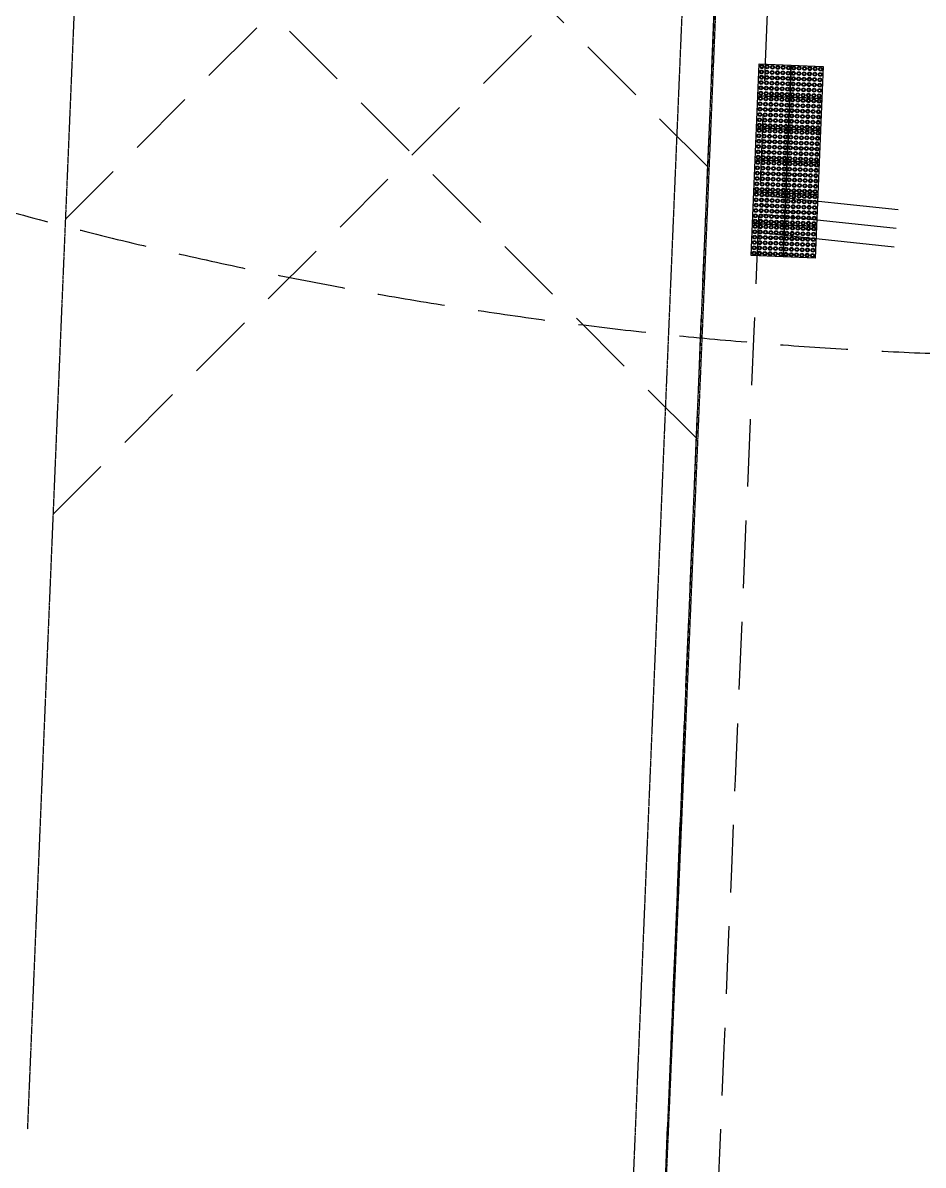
# Model space of a CAD drawing. Header units: millimetres. Extents: x 832728086 to 834530684, y 817551485 to 818349469.
# Drawn here: x 834242689 to 834251139, y 817852319 to 817863034 of the extents above; entities that cross this region are included whole.
import ezdxf

# ---------------------------------------------------------------- set-up
doc = ezdxf.new("R2010")
doc.units = ezdxf.units.MM
doc.header["$LTSCALE"] = 100
doc.linetypes.add('Hidden', pattern=[9.525, 6.35, -3.175])
doc.layers.add('+C-160', color=160, linetype='Hidden')
doc.layers.add('000-Tactile-l', color=8, linetype='Continuous')
doc.layers.add('000-helpline', color=30, linetype='Continuous', lineweight=30, plot=False)

# ---------------------------------------------------------------- blocks, each defined once
blk = doc.blocks.new('tactile')
at = {"layer": '000-helpline', "ltscale": 0.015}
for points in [[(834249.657, 817862.699), (834249.957, 817862.686), (834249.944, 817862.386), (834249.645, 817862.399)], [(834249.957, 817862.686), (834250.257, 817862.673), (834250.244, 817862.374), (834249.944, 817862.386)], [(834249.645, 817862.399), (834249.944, 817862.386), (834249.932, 817862.087), (834249.632, 817862.099)], [(834249.944, 817862.386), (834250.244, 817862.374), (834250.232, 817862.074), (834249.932, 817862.087)], [(834249.632, 817862.099), (834249.932, 817862.087), (834249.919, 817861.787), (834249.619, 817861.799)], [(834249.932, 817862.087), (834250.232, 817862.074), (834250.219, 817861.774), (834249.919, 817861.787)], [(834249.619, 817861.799), (834249.919, 817861.787), (834249.907, 817861.487), (834249.607, 817861.5)], [(834249.919, 817861.787), (834250.219, 817861.774), (834250.206, 817861.474), (834249.907, 817861.487)], [(834249.607, 817861.5), (834249.907, 817861.487), (834249.894, 817861.187), (834249.594, 817861.2)], [(834249.907, 817861.487), (834250.206, 817861.474), (834250.194, 817861.175), (834249.894, 817861.187)], [(834249.594, 817861.2), (834249.894, 817861.187), (834249.882, 817860.888), (834249.582, 817860.9)], [(834249.894, 817861.187), (834250.194, 817861.175), (834250.181, 817860.875), (834249.882, 817860.888)]]:
    blk.add_lwpolyline(points, close=True, dxfattribs=at)
at = {"layer": '000-Tactile-l', "ltscale": 5e-05}
for p, q in [((834249.706, 817861.464), (834250.961, 817861.332)), ((834249.698, 817861.288), (834250.943, 817861.158)), ((834249.691, 817861.113), (834250.924, 817860.984))]:
    blk.add_line(p, q, dxfattribs=at)
at = {"layer": '000-Tactile-l'}
for points in [[(834249.632, 817862.099), (834249.657, 817862.699), (834250.257, 817862.673), (834250.232, 817862.074)], [(834249.607, 817861.5), (834249.632, 817862.099), (834250.232, 817862.074), (834250.206, 817861.474)], [(834249.582, 817860.9), (834249.607, 817861.5), (834250.206, 817861.474), (834250.181, 817860.875)]]:
    blk.add_lwpolyline(points, close=True, dxfattribs=at)
at = {"layer": '000-Tactile-l', "ltscale": 0.015}
for centre, radius in [((834249.679, 817862.623), 0.0175), ((834249.681, 817862.673), 0.0175), ((834249.679, 817862.623), 0.0125), ((834249.681, 817862.673), 0.0125), ((834249.729, 817862.62), 0.0175), ((834249.731, 817862.67), 0.0175), ((834249.729, 817862.62), 0.0125), ((834249.731, 817862.67), 0.0125), ((834249.779, 817862.618), 0.0175), ((834249.781, 817862.668), 0.0175), ((834249.779, 817862.618), 0.0125), ((834249.781, 817862.668), 0.0125), ((834249.829, 817862.616), 0.0175), ((834249.831, 817862.666), 0.0175), ((834249.829, 817862.616), 0.0125), ((834249.831, 817862.666), 0.0125), ((834249.879, 817862.614), 0.0175), ((834249.881, 817862.664), 0.0175), ((834249.879, 817862.614), 0.0125), ((834249.881, 817862.664), 0.0125), ((834249.929, 817862.612), 0.0175), ((834249.931, 817862.662), 0.0175), ((834249.929, 817862.612), 0.0125), ((834249.931, 817862.662), 0.0125), ((834249.979, 817862.61), 0.0175), ((834249.981, 817862.66), 0.0175), ((834249.979, 817862.61), 0.0125), ((834249.981, 817862.66), 0.0125), ((834250.029, 817862.608), 0.0175), ((834250.031, 817862.658), 0.0175), ((834250.029, 817862.608), 0.0125), ((834250.031, 817862.658), 0.0125), ((834250.079, 817862.606), 0.0175), ((834250.081, 817862.656), 0.0175), ((834250.079, 817862.606), 0.0125), ((834250.081, 817862.656), 0.0125), ((834250.129, 817862.604), 0.0175), ((834250.131, 817862.654), 0.0175), ((834250.131, 817862.654), 0.0125), ((834250.179, 817862.602), 0.0175), ((834250.181, 817862.652), 0.0175), ((834250.181, 817862.652), 0.0125), ((834250.231, 817862.65), 0.0175), ((834250.231, 817862.65), 0.0125), ((834249.675, 817862.523), 0.0175), ((834249.677, 817862.573), 0.0175), ((834249.675, 817862.523), 0.0125), ((834249.677, 817862.573), 0.0125), ((834249.725, 817862.521), 0.0175), ((834249.727, 817862.571), 0.0175), ((834249.725, 817862.521), 0.0125), ((834249.727, 817862.571), 0.0125), ((834249.775, 817862.518), 0.0175), ((834249.777, 817862.568), 0.0175), ((834249.775, 817862.518), 0.0125), ((834249.777, 817862.568), 0.0125), ((834249.825, 817862.516), 0.0175), ((834249.827, 817862.566), 0.0175), ((834249.825, 817862.516), 0.0125), ((834249.827, 817862.566), 0.0125), ((834249.875, 817862.514), 0.0175), ((834249.877, 817862.564), 0.0175), ((834249.875, 817862.514), 0.0125), ((834249.877, 817862.564), 0.0125), ((834249.925, 817862.512), 0.0175), ((834249.927, 817862.562), 0.0175), ((834249.925, 817862.512), 0.0125), ((834249.927, 817862.562), 0.0125), ((834249.975, 817862.51), 0.0175), ((834249.977, 817862.56), 0.0175), ((834249.975, 817862.51), 0.0125), ((834249.977, 817862.56), 0.0125), ((834250.025, 817862.508), 0.0175), ((834250.027, 817862.558), 0.0175), ((834250.025, 817862.508), 0.0125), ((834250.027, 817862.558), 0.0125), ((834250.074, 817862.506), 0.0175), ((834250.077, 817862.556), 0.0175), ((834250.074, 817862.506), 0.0125), ((834250.077, 817862.556), 0.0125), ((834250.124, 817862.504), 0.0175), ((834250.127, 817862.554), 0.0175), ((834250.124, 817862.504), 0.0125), ((834250.127, 817862.554), 0.0125), ((834250.129, 817862.604), 0.0125), ((834250.174, 817862.502), 0.0175), ((834250.176, 817862.552), 0.0175), ((834250.174, 817862.502), 0.0125), ((834250.176, 817862.552), 0.0125), ((834250.179, 817862.602), 0.0125), ((834250.224, 817862.5), 0.0175), ((834250.226, 817862.55), 0.0175), ((834250.229, 817862.6), 0.0175), ((834250.224, 817862.5), 0.0125), ((834250.226, 817862.55), 0.0125), ((834250.229, 817862.6), 0.0125), ((834249.671, 817862.423), 0.0175), ((834249.673, 817862.473), 0.0175), ((834249.671, 817862.423), 0.0125), ((834249.673, 817862.473), 0.0125), ((834249.721, 817862.421), 0.0175), ((834249.723, 817862.471), 0.0175), ((834249.721, 817862.421), 0.0125), ((834249.723, 817862.471), 0.0125), ((834249.771, 817862.419), 0.0175), ((834249.773, 817862.469), 0.0175), ((834249.771, 817862.419), 0.0125), ((834249.773, 817862.469), 0.0125), ((834249.821, 817862.416), 0.0175), ((834249.823, 817862.466), 0.0175), ((834249.821, 817862.416), 0.0125), ((834249.823, 817862.466), 0.0125), ((834249.87, 817862.414), 0.0175), ((834249.873, 817862.464), 0.0175), ((834249.87, 817862.414), 0.0125), ((834249.873, 817862.464), 0.0125), ((834249.92, 817862.412), 0.0175), ((834249.923, 817862.462), 0.0175), ((834249.92, 817862.412), 0.0125), ((834249.923, 817862.462), 0.0125), ((834249.97, 817862.41), 0.0175), ((834249.972, 817862.46), 0.0175), ((834249.97, 817862.41), 0.0125), ((834249.972, 817862.46), 0.0125), ((834250.02, 817862.408), 0.0175), ((834250.022, 817862.458), 0.0175), ((834250.02, 817862.408), 0.0125), ((834250.022, 817862.458), 0.0125), ((834250.07, 817862.406), 0.0175), ((834250.072, 817862.456), 0.0175), ((834250.07, 817862.406), 0.0125), ((834250.072, 817862.456), 0.0125), ((834250.12, 817862.404), 0.0175), ((834250.122, 817862.454), 0.0175), ((834250.12, 817862.404), 0.0125), ((834250.122, 817862.454), 0.0125), ((834250.17, 817862.402), 0.0175), ((834250.172, 817862.452), 0.0175), ((834250.17, 817862.402), 0.0125), ((834250.172, 817862.452), 0.0125), ((834250.22, 817862.4), 0.0175), ((834250.222, 817862.45), 0.0175), ((834250.22, 817862.4), 0.0125), ((834250.222, 817862.45), 0.0125), ((834249.666, 817862.323), 0.0175), ((834249.669, 817862.373), 0.0175), ((834249.666, 817862.323), 0.0125), ((834249.669, 817862.373), 0.0125), ((834249.716, 817862.321), 0.0175), ((834249.719, 817862.371), 0.0175), ((834249.716, 817862.321), 0.0125), ((834249.719, 817862.371), 0.0125), ((834249.766, 817862.319), 0.0175), ((834249.768, 817862.369), 0.0175), ((834249.766, 817862.319), 0.0125), ((834249.768, 817862.369), 0.0125), ((834249.816, 817862.317), 0.0175), ((834249.818, 817862.367), 0.0175), ((834249.816, 817862.317), 0.0125), ((834249.818, 817862.367), 0.0125), ((834249.866, 817862.314), 0.0175), ((834249.868, 817862.364), 0.0175), ((834249.866, 817862.314), 0.0125), ((834249.868, 817862.364), 0.0125), ((834249.916, 817862.312), 0.0175), ((834249.918, 817862.362), 0.0175), ((834249.916, 817862.312), 0.0125), ((834249.918, 817862.362), 0.0125), ((834249.966, 817862.31), 0.0175), ((834249.968, 817862.36), 0.0175), ((834249.966, 817862.31), 0.0125), ((834249.968, 817862.36), 0.0125), ((834250.016, 817862.308), 0.0175), ((834250.018, 817862.358), 0.0175), ((834250.016, 817862.308), 0.0125), ((834250.018, 817862.358), 0.0125), ((834250.066, 817862.306), 0.0175), ((834250.068, 817862.356), 0.0175), ((834250.066, 817862.306), 0.0125), ((834250.068, 817862.356), 0.0125), ((834250.116, 817862.304), 0.0175), ((834250.118, 817862.354), 0.0175), ((834250.116, 817862.304), 0.0125), ((834250.118, 817862.354), 0.0125), ((834250.166, 817862.302), 0.0175), ((834250.168, 817862.352), 0.0175), ((834250.166, 817862.302), 0.0125), ((834250.168, 817862.352), 0.0125), ((834250.216, 817862.3), 0.0175), ((834250.218, 817862.35), 0.0175), ((834250.216, 817862.3), 0.0125), ((834250.218, 817862.35), 0.0125), ((834249.66, 817862.173), 0.0175), ((834249.662, 817862.223), 0.0175), ((834249.664, 817862.273), 0.0175), ((834249.662, 817862.223), 0.0125), ((834249.664, 817862.273), 0.0125), ((834249.712, 817862.221), 0.0175), ((834249.714, 817862.271), 0.0175), ((834249.712, 817862.221), 0.0125), ((834249.714, 817862.271), 0.0125), ((834249.762, 817862.219), 0.0175), ((834249.764, 817862.269), 0.0175), ((834249.762, 817862.219), 0.0125), ((834249.764, 817862.269), 0.0125), ((834249.812, 817862.217), 0.0175), ((834249.814, 817862.267), 0.0175), ((834249.812, 817862.217), 0.0125), ((834249.814, 817862.267), 0.0125), ((834249.862, 817862.215), 0.0175), ((834249.864, 817862.265), 0.0175), ((834249.862, 817862.215), 0.0125), ((834249.864, 817862.265), 0.0125), ((834249.912, 817862.212), 0.0175), ((834249.914, 817862.262), 0.0175), ((834249.912, 817862.212), 0.0125), ((834249.914, 817862.262), 0.0125), ((834249.962, 817862.21), 0.0175), ((834249.964, 817862.26), 0.0175), ((834249.962, 817862.21), 0.0125), ((834249.964, 817862.26), 0.0125), ((834250.012, 817862.208), 0.0175), ((834250.014, 817862.258), 0.0175), ((834250.012, 817862.208), 0.0125), ((834250.014, 817862.258), 0.0125), ((834250.062, 817862.206), 0.0175), ((834250.064, 817862.256), 0.0175), ((834250.062, 817862.206), 0.0125), ((834250.064, 817862.256), 0.0125), ((834250.112, 817862.204), 0.0175), ((834250.114, 817862.254), 0.0175), ((834250.112, 817862.204), 0.0125), ((834250.114, 817862.254), 0.0125), ((834250.162, 817862.202), 0.0175), ((834250.164, 817862.252), 0.0175), ((834250.162, 817862.202), 0.0125), ((834250.164, 817862.252), 0.0125), ((834250.212, 817862.2), 0.0175), ((834250.214, 817862.25), 0.0175), ((834250.212, 817862.2), 0.0125), ((834250.214, 817862.25), 0.0125), ((834249.656, 817862.073), 0.0175), ((834249.658, 817862.123), 0.0175), ((834249.656, 817862.073), 0.0125), ((834249.658, 817862.123), 0.0125), ((834249.66, 817862.173), 0.0125), ((834249.706, 817862.071), 0.0175), ((834249.708, 817862.121), 0.0175), ((834249.71, 817862.171), 0.0175), ((834249.706, 817862.071), 0.0125), ((834249.708, 817862.121), 0.0125), ((834249.71, 817862.171), 0.0125), ((834249.756, 817862.069), 0.0175), ((834249.758, 817862.119), 0.0175), ((834249.76, 817862.169), 0.0175), ((834249.758, 817862.119), 0.0125), ((834249.76, 817862.169), 0.0125), ((834249.806, 817862.067), 0.0175), ((834249.808, 817862.117), 0.0175), ((834249.81, 817862.167), 0.0175), ((834249.808, 817862.117), 0.0125), ((834249.81, 817862.167), 0.0125), ((834249.858, 817862.115), 0.0175), ((834249.86, 817862.165), 0.0175), ((834249.858, 817862.115), 0.0125), ((834249.86, 817862.165), 0.0125), ((834249.908, 817862.113), 0.0175), ((834249.91, 817862.163), 0.0175), ((834249.908, 817862.113), 0.0125), ((834249.91, 817862.163), 0.0125), ((834249.958, 817862.11), 0.0175), ((834249.96, 817862.16), 0.0175), ((834249.958, 817862.11), 0.0125), ((834249.96, 817862.16), 0.0125), ((834250.008, 817862.108), 0.0175), ((834250.01, 817862.158), 0.0175), ((834250.008, 817862.108), 0.0125), ((834250.01, 817862.158), 0.0125), ((834250.058, 817862.106), 0.0175), ((834250.06, 817862.156), 0.0175), ((834250.058, 817862.106), 0.0125), ((834250.06, 817862.156), 0.0125), ((834250.108, 817862.104), 0.0175), ((834250.11, 817862.154), 0.0175), ((834250.108, 817862.104), 0.0125), ((834250.11, 817862.154), 0.0125), ((834250.158, 817862.102), 0.0175), ((834250.16, 817862.152), 0.0175), ((834250.158, 817862.102), 0.0125), ((834250.16, 817862.152), 0.0125), ((834250.208, 817862.1), 0.0175), ((834250.21, 817862.15), 0.0175), ((834250.208, 817862.1), 0.0125), ((834250.21, 817862.15), 0.0125), ((834249.652, 817861.973), 0.0175), ((834249.654, 817862.023), 0.0175), ((834249.652, 817861.973), 0.0125), ((834249.654, 817862.023), 0.0125), ((834249.702, 817861.971), 0.0175), ((834249.704, 817862.021), 0.0175), ((834249.702, 817861.971), 0.0125), ((834249.704, 817862.021), 0.0125), ((834249.752, 817861.969), 0.0175), ((834249.754, 817862.019), 0.0175), ((834249.752, 817861.969), 0.0125), ((834249.754, 817862.019), 0.0125), ((834249.756, 817862.069), 0.0125), ((834249.802, 817861.967), 0.0175), ((834249.804, 817862.017), 0.0175), ((834249.802, 817861.967), 0.0125), ((834249.804, 817862.017), 0.0125), ((834249.806, 817862.067), 0.0125), ((834249.852, 817861.965), 0.0175), ((834249.854, 817862.015), 0.0175), ((834249.856, 817862.065), 0.0175), ((834249.852, 817861.965), 0.0125), ((834249.854, 817862.015), 0.0125), ((834249.856, 817862.065), 0.0125), ((834249.902, 817861.963), 0.0175), ((834249.904, 817862.013), 0.0175), ((834249.906, 817862.063), 0.0175), ((834249.902, 817861.963), 0.0125), ((834249.904, 817862.013), 0.0125), ((834249.906, 817862.063), 0.0125), ((834249.952, 817861.961), 0.0175), ((834249.954, 817862.011), 0.0175), ((834249.956, 817862.06), 0.0175), ((834249.954, 817862.011), 0.0125), ((834249.956, 817862.06), 0.0125), ((834250.001, 817861.958), 0.0175), ((834250.004, 817862.008), 0.0175), ((834250.006, 817862.058), 0.0175), ((834250.004, 817862.008), 0.0125), ((834250.006, 817862.058), 0.0125), ((834250.054, 817862.006), 0.0175), ((834250.056, 817862.056), 0.0175), ((834250.054, 817862.006), 0.0125), ((834250.056, 817862.056), 0.0125), ((834250.103, 817862.004), 0.0175), ((834250.106, 817862.054), 0.0175), ((834250.103, 817862.004), 0.0125), ((834250.106, 817862.054), 0.0125), ((834250.153, 817862.002), 0.0175), ((834250.156, 817862.052), 0.0175), ((834250.153, 817862.002), 0.0125), ((834250.156, 817862.052), 0.0125), ((834250.203, 817862), 0.0175), ((834250.206, 817862.05), 0.0175), ((834250.203, 817862), 0.0125), ((834250.206, 817862.05), 0.0125), ((834249.648, 817861.873), 0.0175), ((834249.65, 817861.923), 0.0175), ((834249.648, 817861.873), 0.0125), ((834249.65, 817861.923), 0.0125), ((834249.698, 817861.871), 0.0175), ((834249.7, 817861.921), 0.0175), ((834249.698, 817861.871), 0.0125), ((834249.7, 817861.921), 0.0125), ((834249.748, 817861.869), 0.0175), ((834249.75, 817861.919), 0.0175), ((834249.748, 817861.869), 0.0125), ((834249.75, 817861.919), 0.0125), ((834249.797, 817861.867), 0.0175), ((834249.8, 817861.917), 0.0175), ((834249.797, 817861.867), 0.0125), ((834249.8, 817861.917), 0.0125), ((834249.847, 817861.865), 0.0175), ((834249.85, 817861.915), 0.0175), ((834249.847, 817861.865), 0.0125), ((834249.85, 817861.915), 0.0125), ((834249.897, 817861.863), 0.0175), ((834249.899, 817861.913), 0.0175), ((834249.897, 817861.863), 0.0125), ((834249.899, 817861.913), 0.0125), ((834249.947, 817861.861), 0.0175), ((834249.949, 817861.911), 0.0175), ((834249.947, 817861.861), 0.0125), ((834249.949, 817861.911), 0.0125), ((834249.952, 817861.961), 0.0125), ((834249.997, 817861.859), 0.0175), ((834249.999, 817861.909), 0.0175), ((834249.997, 817861.859), 0.0125), ((834249.999, 817861.909), 0.0125), ((834250.001, 817861.958), 0.0125), ((834250.047, 817861.856), 0.0175), ((834250.049, 817861.906), 0.0175), ((834250.051, 817861.956), 0.0175), ((834250.047, 817861.856), 0.0125), ((834250.049, 817861.906), 0.0125), ((834250.051, 817861.956), 0.0125), ((834250.097, 817861.854), 0.0175), ((834250.099, 817861.904), 0.0175), ((834250.101, 817861.954), 0.0175), ((834250.099, 817861.904), 0.0125), ((834250.101, 817861.954), 0.0125), ((834250.147, 817861.852), 0.0175), ((834250.149, 817861.902), 0.0175), ((834250.151, 817861.952), 0.0175), ((834250.149, 817861.902), 0.0125), ((834250.151, 817861.952), 0.0125), ((834250.199, 817861.9), 0.0175), ((834250.201, 817861.95), 0.0175), ((834250.199, 817861.9), 0.0125), ((834250.201, 817861.95), 0.0125), ((834249.643, 817861.773), 0.0175), ((834249.646, 817861.823), 0.0175), ((834249.643, 817861.773), 0.0125), ((834249.646, 817861.823), 0.0125), ((834249.693, 817861.771), 0.0175), ((834249.695, 817861.821), 0.0175), ((834249.693, 817861.771), 0.0125), ((834249.695, 817861.821), 0.0125), ((834249.743, 817861.769), 0.0175), ((834249.745, 817861.819), 0.0175), ((834249.743, 817861.769), 0.0125), ((834249.745, 817861.819), 0.0125), ((834249.793, 817861.767), 0.0175), ((834249.795, 817861.817), 0.0175), ((834249.793, 817861.767), 0.0125), ((834249.795, 817861.817), 0.0125), ((834249.843, 817861.765), 0.0175), ((834249.845, 817861.815), 0.0175), ((834249.843, 817861.765), 0.0125), ((834249.845, 817861.815), 0.0125), ((834249.893, 817861.763), 0.0175), ((834249.895, 817861.813), 0.0175), ((834249.893, 817861.763), 0.0125), ((834249.895, 817861.813), 0.0125), ((834249.943, 817861.761), 0.0175), ((834249.945, 817861.811), 0.0175), ((834249.943, 817861.761), 0.0125), ((834249.945, 817861.811), 0.0125), ((834249.993, 817861.759), 0.0175), ((834249.995, 817861.809), 0.0175), ((834249.993, 817861.759), 0.0125), ((834249.995, 817861.809), 0.0125), ((834250.043, 817861.757), 0.0175), ((834250.045, 817861.807), 0.0175), ((834250.043, 817861.757), 0.0125), ((834250.045, 817861.807), 0.0125), ((834250.093, 817861.754), 0.0175), ((834250.095, 817861.804), 0.0175), ((834250.093, 817861.754), 0.0125), ((834250.095, 817861.804), 0.0125), ((834250.097, 817861.854), 0.0125), ((834250.143, 817861.752), 0.0175), ((834250.145, 817861.802), 0.0175), ((834250.143, 817861.752), 0.0125), ((834250.145, 817861.802), 0.0125), ((834250.147, 817861.852), 0.0125), ((834250.193, 817861.75), 0.0175), ((834250.195, 817861.8), 0.0175), ((834250.197, 817861.85), 0.0175), ((834250.193, 817861.75), 0.0125), ((834250.195, 817861.8), 0.0125), ((834250.197, 817861.85), 0.0125), ((834249.639, 817861.673), 0.0175), ((834249.641, 817861.723), 0.0175), ((834249.639, 817861.673), 0.0125), ((834249.641, 817861.723), 0.0125), ((834249.689, 817861.671), 0.0175), ((834249.691, 817861.721), 0.0175), ((834249.689, 817861.671), 0.0125), ((834249.691, 817861.721), 0.0125), ((834249.739, 817861.669), 0.0175), ((834249.741, 817861.719), 0.0175), ((834249.739, 817861.669), 0.0125), ((834249.741, 817861.719), 0.0125), ((834249.789, 817861.667), 0.0175), ((834249.791, 817861.717), 0.0175), ((834249.789, 817861.667), 0.0125), ((834249.791, 817861.717), 0.0125), ((834249.839, 817861.665), 0.0175), ((834249.841, 817861.715), 0.0175), ((834249.839, 817861.665), 0.0125), ((834249.841, 817861.715), 0.0125), ((834249.889, 817861.663), 0.0175), ((834249.891, 817861.713), 0.0175), ((834249.889, 817861.663), 0.0125), ((834249.891, 817861.713), 0.0125), ((834249.939, 817861.661), 0.0175), ((834249.941, 817861.711), 0.0175), ((834249.939, 817861.661), 0.0125), ((834249.941, 817861.711), 0.0125), ((834249.989, 817861.659), 0.0175), ((834249.991, 817861.709), 0.0175), ((834249.989, 817861.659), 0.0125), ((834249.991, 817861.709), 0.0125), ((834250.039, 817861.657), 0.0175), ((834250.041, 817861.707), 0.0175), ((834250.039, 817861.657), 0.0125), ((834250.041, 817861.707), 0.0125), ((834250.089, 817861.655), 0.0175), ((834250.091, 817861.705), 0.0175), ((834250.089, 817861.655), 0.0125), ((834250.091, 817861.705), 0.0125), ((834250.139, 817861.652), 0.0175), ((834250.141, 817861.702), 0.0175), ((834250.139, 817861.652), 0.0125), ((834250.141, 817861.702), 0.0125), ((834250.189, 817861.65), 0.0175), ((834250.191, 817861.7), 0.0175), ((834250.189, 817861.65), 0.0125), ((834250.191, 817861.7), 0.0125), ((834249.635, 817861.573), 0.0175), ((834249.637, 817861.623), 0.0175), ((834249.635, 817861.573), 0.0125), ((834249.637, 817861.623), 0.0125), ((834249.685, 817861.571), 0.0175), ((834249.687, 817861.621), 0.0175), ((834249.685, 817861.571), 0.0125), ((834249.687, 817861.621), 0.0125), ((834249.735, 817861.569), 0.0175), ((834249.737, 817861.619), 0.0175), ((834249.735, 817861.569), 0.0125), ((834249.737, 817861.619), 0.0125), ((834249.785, 817861.567), 0.0175), ((834249.787, 817861.617), 0.0175), ((834249.785, 817861.567), 0.0125), ((834249.787, 817861.617), 0.0125), ((834249.835, 817861.565), 0.0175), ((834249.837, 817861.615), 0.0175), ((834249.835, 817861.565), 0.0125), ((834249.837, 817861.615), 0.0125), ((834249.885, 817861.563), 0.0175), ((834249.887, 817861.613), 0.0175), ((834249.885, 817861.563), 0.0125), ((834249.887, 817861.613), 0.0125), ((834249.935, 817861.561), 0.0175), ((834249.937, 817861.611), 0.0175), ((834249.935, 817861.561), 0.0125), ((834249.937, 817861.611), 0.0125), ((834249.985, 817861.559), 0.0175), ((834249.987, 817861.609), 0.0175), ((834249.985, 817861.559), 0.0125), ((834249.987, 817861.609), 0.0125), ((834250.035, 817861.557), 0.0175), ((834250.037, 817861.607), 0.0175), ((834250.035, 817861.557), 0.0125), ((834250.037, 817861.607), 0.0125), ((834250.085, 817861.555), 0.0175), ((834250.087, 817861.605), 0.0175), ((834250.085, 817861.555), 0.0125), ((834250.087, 817861.605), 0.0125), ((834250.135, 817861.553), 0.0175), ((834250.137, 817861.603), 0.0175), ((834250.135, 817861.553), 0.0125), ((834250.137, 817861.603), 0.0125), ((834250.185, 817861.55), 0.0175), ((834250.187, 817861.6), 0.0175), ((834250.185, 817861.55), 0.0125), ((834250.187, 817861.6), 0.0125), ((834249.629, 817861.424), 0.0175), ((834249.631, 817861.474), 0.0175), ((834249.633, 817861.524), 0.0175), ((834249.631, 817861.474), 0.0125), ((834249.633, 817861.524), 0.0125), ((834249.681, 817861.471), 0.0175), ((834249.683, 817861.521), 0.0175), ((834249.681, 817861.471), 0.0125), ((834249.683, 817861.521), 0.0125), ((834249.731, 817861.469), 0.0175), ((834249.733, 817861.519), 0.0175), ((834249.731, 817861.469), 0.0125), ((834249.733, 817861.519), 0.0125), ((834249.781, 817861.467), 0.0175), ((834249.783, 817861.517), 0.0175), ((834249.781, 817861.467), 0.0125), ((834249.783, 817861.517), 0.0125), ((834249.831, 817861.465), 0.0175), ((834249.833, 817861.515), 0.0175), ((834249.831, 817861.465), 0.0125), ((834249.833, 817861.515), 0.0125), ((834249.881, 817861.463), 0.0175), ((834249.883, 817861.513), 0.0175), ((834249.881, 817861.463), 0.0125), ((834249.883, 817861.513), 0.0125), ((834249.931, 817861.461), 0.0175), ((834249.933, 817861.511), 0.0175), ((834249.931, 817861.461), 0.0125), ((834249.933, 817861.511), 0.0125), ((834249.981, 817861.459), 0.0175), ((834249.983, 817861.509), 0.0175), ((834249.981, 817861.459), 0.0125), ((834249.983, 817861.509), 0.0125), ((834250.031, 817861.457), 0.0175), ((834250.033, 817861.507), 0.0175), ((834250.031, 817861.457), 0.0125), ((834250.033, 817861.507), 0.0125), ((834250.08, 817861.455), 0.0175), ((834250.083, 817861.505), 0.0175), ((834250.08, 817861.455), 0.0125), ((834250.083, 817861.505), 0.0125), ((834250.13, 817861.453), 0.0175), ((834250.133, 817861.503), 0.0175), ((834250.13, 817861.453), 0.0125), ((834250.133, 817861.503), 0.0125), ((834250.18, 817861.451), 0.0175), ((834250.182, 817861.501), 0.0175), ((834250.18, 817861.451), 0.0125), ((834250.182, 817861.501), 0.0125), ((834249.625, 817861.324), 0.0175), ((834249.627, 817861.374), 0.0175), ((834249.625, 817861.324), 0.0125), ((834249.627, 817861.374), 0.0125), ((834249.629, 817861.424), 0.0125), ((834249.675, 817861.322), 0.0175), ((834249.677, 817861.372), 0.0175), ((834249.679, 817861.422), 0.0175), ((834249.675, 817861.322), 0.0125), ((834249.677, 817861.372), 0.0125), ((834249.679, 817861.422), 0.0125), ((834249.724, 817861.32), 0.0175), ((834249.727, 817861.369), 0.0175), ((834249.729, 817861.419), 0.0175), ((834249.727, 817861.369), 0.0125), ((834249.729, 817861.419), 0.0125), ((834249.774, 817861.317), 0.0175), ((834249.777, 817861.367), 0.0175), ((834249.779, 817861.417), 0.0175), ((834249.777, 817861.367), 0.0125), ((834249.779, 817861.417), 0.0125), ((834249.824, 817861.315), 0.0175), ((834249.826, 817861.365), 0.0175), ((834249.829, 817861.415), 0.0175), ((834249.826, 817861.365), 0.0125), ((834249.829, 817861.415), 0.0125), ((834249.876, 817861.363), 0.0175), ((834249.879, 817861.413), 0.0175), ((834249.876, 817861.363), 0.0125), ((834249.879, 817861.413), 0.0125), ((834249.926, 817861.361), 0.0175), ((834249.929, 817861.411), 0.0175), ((834249.926, 817861.361), 0.0125), ((834249.929, 817861.411), 0.0125), ((834249.976, 817861.359), 0.0175), ((834249.978, 817861.409), 0.0175), ((834249.976, 817861.359), 0.0125), ((834249.978, 817861.409), 0.0125), ((834250.026, 817861.357), 0.0175), ((834250.028, 817861.407), 0.0175), ((834250.026, 817861.357), 0.0125), ((834250.028, 817861.407), 0.0125), ((834250.076, 817861.355), 0.0175), ((834250.078, 817861.405), 0.0175), ((834250.076, 817861.355), 0.0125), ((834250.078, 817861.405), 0.0125), ((834250.126, 817861.353), 0.0175), ((834250.128, 817861.403), 0.0175), ((834250.126, 817861.353), 0.0125), ((834250.128, 817861.403), 0.0125), ((834250.176, 817861.351), 0.0175), ((834250.178, 817861.401), 0.0175), ((834250.176, 817861.351), 0.0125), ((834250.178, 817861.401), 0.0125), ((834249.62, 817861.224), 0.0175), ((834249.622, 817861.274), 0.0175), ((834249.62, 817861.224), 0.0125), ((834249.622, 817861.274), 0.0125), ((834249.67, 817861.222), 0.0175), ((834249.672, 817861.272), 0.0175), ((834249.67, 817861.222), 0.0125), ((834249.672, 817861.272), 0.0125), ((834249.72, 817861.22), 0.0175), ((834249.722, 817861.27), 0.0175), ((834249.72, 817861.22), 0.0125), ((834249.722, 817861.27), 0.0125), ((834249.724, 817861.32), 0.0125), ((834249.77, 817861.218), 0.0175), ((834249.772, 817861.267), 0.0175), ((834249.77, 817861.218), 0.0125), ((834249.772, 817861.267), 0.0125), ((834249.774, 817861.317), 0.0125), ((834249.82, 817861.215), 0.0175), ((834249.822, 817861.265), 0.0175), ((834249.82, 817861.215), 0.0125), ((834249.822, 817861.265), 0.0125), ((834249.824, 817861.315), 0.0125), ((834249.87, 817861.213), 0.0175), ((834249.872, 817861.263), 0.0175), ((834249.874, 817861.313), 0.0175), ((834249.87, 817861.213), 0.0125), ((834249.872, 817861.263), 0.0125), ((834249.874, 817861.313), 0.0125), ((834249.92, 817861.211), 0.0175), ((834249.922, 817861.261), 0.0175), ((834249.924, 817861.311), 0.0175), ((834249.922, 817861.261), 0.0125), ((834249.924, 817861.311), 0.0125), ((834249.97, 817861.209), 0.0175), ((834249.972, 817861.259), 0.0175), ((834249.974, 817861.309), 0.0175), ((834249.972, 817861.259), 0.0125), ((834249.974, 817861.309), 0.0125), ((834250.022, 817861.257), 0.0175), ((834250.024, 817861.307), 0.0175), ((834250.022, 817861.257), 0.0125), ((834250.024, 817861.307), 0.0125), ((834250.072, 817861.255), 0.0175), ((834250.074, 817861.305), 0.0175), ((834250.072, 817861.255), 0.0125), ((834250.074, 817861.305), 0.0125), ((834250.122, 817861.253), 0.0175), ((834250.124, 817861.303), 0.0175), ((834250.122, 817861.253), 0.0125), ((834250.124, 817861.303), 0.0125), ((834250.172, 817861.251), 0.0175), ((834250.174, 817861.301), 0.0175), ((834250.172, 817861.251), 0.0125), ((834250.174, 817861.301), 0.0125), ((834249.616, 817861.124), 0.0175), ((834249.618, 817861.174), 0.0175), ((834249.616, 817861.124), 0.0125), ((834249.618, 817861.174), 0.0125), ((834249.666, 817861.122), 0.0175), ((834249.668, 817861.172), 0.0175), ((834249.666, 817861.122), 0.0125), ((834249.668, 817861.172), 0.0125), ((834249.716, 817861.12), 0.0175), ((834249.718, 817861.17), 0.0175), ((834249.716, 817861.12), 0.0125), ((834249.718, 817861.17), 0.0125), ((834249.766, 817861.118), 0.0175), ((834249.768, 817861.168), 0.0175), ((834249.766, 817861.118), 0.0125), ((834249.768, 817861.168), 0.0125), ((834249.816, 817861.116), 0.0175), ((834249.818, 817861.165), 0.0175), ((834249.816, 817861.116), 0.0125), ((834249.818, 817861.165), 0.0125), ((834249.866, 817861.113), 0.0175), ((834249.868, 817861.163), 0.0175), ((834249.866, 817861.113), 0.0125), ((834249.868, 817861.163), 0.0125), ((834249.916, 817861.111), 0.0175), ((834249.918, 817861.161), 0.0175), ((834249.916, 817861.111), 0.0125), ((834249.918, 817861.161), 0.0125), ((834249.92, 817861.211), 0.0125), ((834249.966, 817861.109), 0.0175), ((834249.968, 817861.159), 0.0175), ((834249.966, 817861.109), 0.0125), ((834249.968, 817861.159), 0.0125), ((834249.97, 817861.209), 0.0125), ((834250.016, 817861.107), 0.0175), ((834250.018, 817861.157), 0.0175), ((834250.02, 817861.207), 0.0175), ((834250.016, 817861.107), 0.0125), ((834250.018, 817861.157), 0.0125), ((834250.02, 817861.207), 0.0125), ((834250.066, 817861.105), 0.0175), ((834250.068, 817861.155), 0.0175), ((834250.07, 817861.205), 0.0175), ((834250.068, 817861.155), 0.0125), ((834250.07, 817861.205), 0.0125), ((834250.116, 817861.103), 0.0175), ((834250.118, 817861.153), 0.0175), ((834250.12, 817861.203), 0.0175), ((834250.118, 817861.153), 0.0125), ((834250.12, 817861.203), 0.0125), ((834250.166, 817861.101), 0.0175), ((834250.168, 817861.151), 0.0175), ((834250.17, 817861.201), 0.0175), ((834250.168, 817861.151), 0.0125), ((834250.17, 817861.201), 0.0125), ((834249.612, 817861.024), 0.0175), ((834249.614, 817861.074), 0.0175), ((834249.612, 817861.024), 0.0125), ((834249.614, 817861.074), 0.0125), ((834249.662, 817861.022), 0.0175), ((834249.664, 817861.072), 0.0175), ((834249.662, 817861.022), 0.0125), ((834249.664, 817861.072), 0.0125), ((834249.712, 817861.02), 0.0175), ((834249.714, 817861.07), 0.0175), ((834249.712, 817861.02), 0.0125), ((834249.714, 817861.07), 0.0125), ((834249.762, 817861.018), 0.0175), ((834249.764, 817861.068), 0.0175), ((834249.762, 817861.018), 0.0125), ((834249.764, 817861.068), 0.0125), ((834249.812, 817861.016), 0.0175), ((834249.814, 817861.066), 0.0175), ((834249.812, 817861.016), 0.0125), ((834249.814, 817861.066), 0.0125), ((834249.862, 817861.014), 0.0175), ((834249.864, 817861.063), 0.0175), ((834249.862, 817861.014), 0.0125), ((834249.864, 817861.063), 0.0125), ((834249.912, 817861.011), 0.0175), ((834249.914, 817861.061), 0.0175), ((834249.912, 817861.011), 0.0125), ((834249.914, 817861.061), 0.0125), ((834249.962, 817861.009), 0.0175), ((834249.964, 817861.059), 0.0175), ((834249.962, 817861.009), 0.0125), ((834249.964, 817861.059), 0.0125), ((834250.012, 817861.007), 0.0175), ((834250.014, 817861.057), 0.0175), ((834250.012, 817861.007), 0.0125), ((834250.014, 817861.057), 0.0125), ((834250.062, 817861.005), 0.0175), ((834250.064, 817861.055), 0.0175), ((834250.062, 817861.005), 0.0125), ((834250.064, 817861.055), 0.0125), ((834250.066, 817861.105), 0.0125), ((834250.112, 817861.003), 0.0175), ((834250.114, 817861.053), 0.0175), ((834250.112, 817861.003), 0.0125), ((834250.114, 817861.053), 0.0125), ((834250.116, 817861.103), 0.0125), ((834250.162, 817861.001), 0.0175), ((834250.164, 817861.051), 0.0175), ((834250.162, 817861.001), 0.0125), ((834250.164, 817861.051), 0.0125), ((834250.166, 817861.101), 0.0125), ((834249.608, 817860.924), 0.0175), ((834249.61, 817860.974), 0.0175), ((834249.608, 817860.924), 0.0125), ((834249.61, 817860.974), 0.0125), ((834249.658, 817860.922), 0.0175), ((834249.66, 817860.972), 0.0175), ((834249.658, 817860.922), 0.0125), ((834249.66, 817860.972), 0.0125), ((834249.708, 817860.92), 0.0175), ((834249.71, 817860.97), 0.0175), ((834249.708, 817860.92), 0.0125), ((834249.71, 817860.97), 0.0125), ((834249.758, 817860.918), 0.0175), ((834249.76, 817860.968), 0.0175), ((834249.758, 817860.918), 0.0125), ((834249.76, 817860.968), 0.0125), ((834249.808, 817860.916), 0.0175), ((834249.81, 817860.966), 0.0175), ((834249.808, 817860.916), 0.0125), ((834249.81, 817860.966), 0.0125), ((834249.858, 817860.914), 0.0175), ((834249.86, 817860.964), 0.0175), ((834249.858, 817860.914), 0.0125), ((834249.86, 817860.964), 0.0125), ((834249.908, 817860.912), 0.0175), ((834249.91, 817860.961), 0.0175), ((834249.908, 817860.912), 0.0125), ((834249.91, 817860.961), 0.0125), ((834249.958, 817860.909), 0.0175), ((834249.96, 817860.959), 0.0175), ((834249.958, 817860.909), 0.0125), ((834249.96, 817860.959), 0.0125), ((834250.007, 817860.907), 0.0175), ((834250.01, 817860.957), 0.0175), ((834250.007, 817860.907), 0.0125), ((834250.01, 817860.957), 0.0125), ((834250.057, 817860.905), 0.0175), ((834250.06, 817860.955), 0.0175), ((834250.057, 817860.905), 0.0125), ((834250.06, 817860.955), 0.0125), ((834250.107, 817860.903), 0.0175), ((834250.109, 817860.953), 0.0175), ((834250.107, 817860.903), 0.0125), ((834250.109, 817860.953), 0.0125), ((834250.157, 817860.901), 0.0175), ((834250.159, 817860.951), 0.0175), ((834250.157, 817860.901), 0.0125), ((834250.159, 817860.951), 0.0125)]:
    blk.add_circle(centre, radius, dxfattribs=at)
blk = doc.blocks.new('A$C062A3D83')
at = {"layer": '+C-160'}
for p, q in [((-80245, -144068), (-73976, -137799)), ((-74219, -143574), (-79982, -137811)), ((-74326, -146119), (-80089, -140356)), ((-80361, -146836), (-74093, -140567))]:
    blk.add_line(p, q, dxfattribs=at)
for centre, radius, start, end in [((-379127, -107829), 299850, 351.14513, 357.92998), ((-379127, -107829), 300000, 351.14513, 357.92998), ((-70611, -106666), 38686, 250.1506, 325.1524), ((23605965, -1137522), 23701035, 177.5676265, 177.6327138), ((23605965, -1137522), 23700535, 177.5676265, 177.6327138)]:
    blk.add_arc(centre, radius, start, end, dxfattribs=at)
at = {"layer": '+C-160', "ltscale": 0.01}
for centre, radius, start, end in [((23605950, -1137521), 23707020, 177.5676265, 177.618939), ((23605966, -1137522), 23701336, 177.5676265, 177.6327138), ((-6406536, 120286), 6337830, 357.4784775, 357.7218664), ((23605971, -1137522), 23701040, 177.5676265, 177.618939)]:
    blk.add_arc(centre, radius, start, end, dxfattribs=at)

msp = doc.modelspace()

# ---------------------------------------------------------------- block references
at = {"layer": '+C-160', "ltscale": 5}
msp.add_blockref('A$C062A3D83', (834323333.3128, 818005260.0327), dxfattribs=at)
at = {"layer": '000-Tactile-l', "xscale": 1000, "yscale": 1000, "zscale": 1000}
msp.add_blockref('tactile', (-56.4905, -49.2817, -0.0703), dxfattribs=at)

doc.saveas('drawing.dxf')
